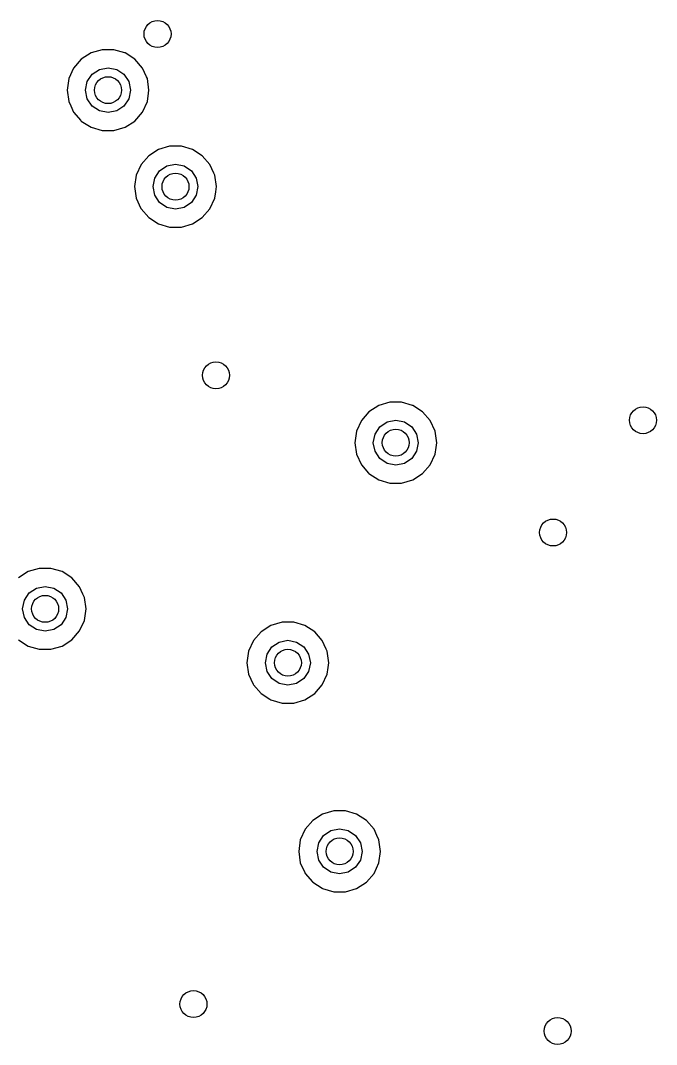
# Model space of a CAD drawing. Extents: x 100.3 to 185, y -144.7 to -85.3.
# Drawn here: x 138.83 to 145.9, y -105.2 to -93.8 of the extents above; entities that cross this region are included whole.
import ezdxf

# ---------------------------------------------------------------- set-up
doc = ezdxf.new("R2010")
doc.units = 0
doc.layers.add('BLACK', color=7, linetype='CONTINUOUS')

msp = doc.modelspace()

# ---------------------------------------------------------------- linework, layer by layer
at = {"layer": 'BLACK', "linetype": 'CONTINUOUS'}
for p, q in [((139.611, -94.1615), (139.502, -94.2315)), ((139.735, -94.125), (139.611, -94.1615)), ((139.611, -94.1615), (139.611, -94.1615)), ((139.865, -94.125), (139.735, -94.125)), ((139.735, -94.125), (139.735, -94.125)), ((139.987, -94.1609), (139.865, -94.125)), ((139.865, -94.125), (139.865, -94.125)), ((139.989, -94.1615), (139.987, -94.1609)), ((140.098, -94.2315), (139.989, -94.1615)), ((139.989, -94.1615), (139.989, -94.1615)), ((139.989, -94.1615), (139.989, -94.1615)), ((139.502, -94.2315), (139.417, -94.3294)), ((140.183, -94.3294), (140.098, -94.2315)), ((140.098, -94.2315), (140.098, -94.2315)), ((140.098, -94.2315), (140.098, -94.2315)), ((139.417, -94.3294), (139.363, -94.4473)), ((139.623, -94.3987), (139.704, -94.3445)), ((139.704, -94.3445), (139.8, -94.3255)), ((139.8, -94.3255), (139.896, -94.3445)), ((139.896, -94.3445), (139.977, -94.3987)), ((140.228, -94.4282), (140.183, -94.3294)), ((139.363, -94.4473), (139.345, -94.5755)), ((139.55, -94.5755), (139.569, -94.4798)), ((139.569, -94.4798), (139.623, -94.3987)), ((139.977, -94.3987), (140.031, -94.4798)), ((140.031, -94.4798), (140.05, -94.5755)), ((140.237, -94.4473), (140.228, -94.4282)), ((140.255, -94.5755), (140.237, -94.4473)), ((139.345, -94.5755), (139.345, -94.5755)), ((139.345, -94.5755), (139.363, -94.7037)), ((139.569, -94.6712), (139.55, -94.5755)), ((140.05, -94.5755), (140.031, -94.6712)), ((140.237, -94.7037), (140.25, -94.6079)), ((140.25, -94.6079), (140.255, -94.5755)), ((140.255, -94.5755), (140.255, -94.5755)), ((139.363, -94.7037), (139.385, -94.7505)), ((139.623, -94.7523), (139.569, -94.6712)), ((140.031, -94.6712), (139.977, -94.7523)), ((140.183, -94.8216), (140.237, -94.7037)), ((139.385, -94.7505), (139.417, -94.8216)), ((139.417, -94.8216), (139.496, -94.9131)), ((139.704, -94.8065), (139.623, -94.7523)), ((139.8, -94.8255), (139.704, -94.8065)), ((139.896, -94.8065), (139.8, -94.8255)), ((139.977, -94.7523), (139.896, -94.8065)), ((140.098, -94.9195), (140.183, -94.8216)), ((139.496, -94.9131), (139.502, -94.9195)), ((139.502, -94.9195), (139.611, -94.9895)), ((139.989, -94.9895), (140.098, -94.9195)), ((139.611, -94.9895), (139.611, -94.9895)), ((139.611, -94.9895), (139.735, -95.026)), ((139.735, -95.026), (139.735, -95.026)), ((139.735, -95.026), (139.865, -95.026)), ((139.865, -95.026), (139.989, -94.9895)), ((139.865, -95.026), (139.865, -95.026)), ((140.361, -95.236), (140.252, -95.306)), ((140.485, -95.1995), (140.361, -95.236)), ((140.361, -95.236), (140.361, -95.236)), ((140.615, -95.1995), (140.485, -95.1995)), ((140.485, -95.1995), (140.485, -95.1995)), ((140.739, -95.236), (140.615, -95.1995)), ((140.615, -95.1995), (140.615, -95.1995)), ((140.848, -95.306), (140.739, -95.236)), ((140.739, -95.236), (140.739, -95.236)), ((140.739, -95.236), (140.739, -95.236)), ((140.739, -95.236), (140.739, -95.236)), ((140.167, -95.4039), (140.113, -95.5218)), ((140.252, -95.306), (140.167, -95.4039)), ((140.454, -95.419), (140.55, -95.4)), ((140.55, -95.4), (140.646, -95.419)), ((140.933, -95.4039), (140.848, -95.306)), ((140.848, -95.306), (140.848, -95.306)), ((140.848, -95.306), (140.848, -95.306)), ((140.977, -95.5), (140.933, -95.4039)), ((140.113, -95.5218), (140.095, -95.65)), ((140.319, -95.5543), (140.373, -95.4732)), ((140.373, -95.4732), (140.454, -95.419)), ((140.646, -95.419), (140.727, -95.4732)), ((140.727, -95.4732), (140.781, -95.5543)), ((140.977, -95.5011), (140.977, -95.5)), ((140.987, -95.5218), (140.977, -95.5011)), ((141.005, -95.65), (140.987, -95.5218)), ((140.3, -95.65), (140.319, -95.5543)), ((140.781, -95.5543), (140.8, -95.65)), ((140.095, -95.65), (140.095, -95.65)), ((140.095, -95.65), (140.113, -95.7782)), ((140.319, -95.7457), (140.3, -95.65)), ((140.373, -95.8268), (140.319, -95.7457)), ((140.781, -95.7457), (140.727, -95.8268)), ((140.8, -95.65), (140.781, -95.7457)), ((140.987, -95.7782), (140.997, -95.7084)), ((140.997, -95.7084), (141.005, -95.65)), ((141.005, -95.65), (141.005, -95.65)), ((140.113, -95.7782), (140.165, -95.8919)), ((140.454, -95.881), (140.373, -95.8268)), ((140.727, -95.8268), (140.646, -95.881)), ((140.933, -95.8961), (140.987, -95.7782)), ((140.165, -95.8919), (140.167, -95.8961)), ((140.167, -95.8961), (140.252, -95.994)), ((140.55, -95.9), (140.454, -95.881)), ((140.646, -95.881), (140.55, -95.9)), ((140.848, -95.994), (140.933, -95.8961)), ((140.252, -95.994), (140.252, -95.994)), ((140.252, -95.994), (140.361, -96.0639)), ((140.361, -96.0639), (140.361, -96.064)), ((140.361, -96.064), (140.485, -96.1005)), ((140.485, -96.1005), (140.485, -96.1005)), ((140.485, -96.1005), (140.615, -96.1005)), ((140.615, -96.1005), (140.739, -96.064)), ((140.615, -96.1005), (140.615, -96.1005)), ((140.739, -96.064), (140.848, -95.994)), ((142.811, -98.086), (142.702, -98.156)), ((142.935, -98.0495), (142.811, -98.086)), ((142.811, -98.086), (142.811, -98.086)), ((143.065, -98.0495), (142.935, -98.0495)), ((142.935, -98.0495), (142.935, -98.0495)), ((143.187, -98.0855), (143.065, -98.0495)), ((143.065, -98.0495), (143.065, -98.0495)), ((143.189, -98.086), (143.187, -98.0855)), ((143.298, -98.156), (143.189, -98.086)), ((143.189, -98.086), (143.189, -98.086)), ((143.189, -98.086), (143.189, -98.086)), ((142.617, -98.2539), (142.563, -98.3718)), ((142.702, -98.156), (142.617, -98.2539)), ((142.904, -98.269), (143, -98.25)), ((143, -98.25), (143.096, -98.269)), ((143.383, -98.2539), (143.298, -98.156)), ((143.298, -98.156), (143.298, -98.156)), ((143.298, -98.156), (143.298, -98.156)), ((143.437, -98.3718), (143.383, -98.2539)), ((142.563, -98.3718), (142.545, -98.5)), ((142.769, -98.4043), (142.823, -98.3232)), ((142.823, -98.3232), (142.904, -98.269)), ((143.096, -98.269), (143.177, -98.3232)), ((143.177, -98.3232), (143.231, -98.4043)), ((143.455, -98.5), (143.437, -98.3718)), ((142.75, -98.5), (142.769, -98.4043)), ((143.231, -98.4043), (143.25, -98.5)), ((142.545, -98.5), (142.545, -98.5)), ((142.545, -98.5), (142.563, -98.6282)), ((142.769, -98.5957), (142.75, -98.5)), ((142.823, -98.6768), (142.769, -98.5957)), ((143.231, -98.5957), (143.177, -98.6768)), ((143.25, -98.5), (143.231, -98.5957)), ((143.437, -98.6282), (143.448, -98.553)), ((143.448, -98.553), (143.455, -98.5)), ((143.455, -98.5), (143.455, -98.5)), ((142.563, -98.6282), (142.617, -98.7461)), ((142.904, -98.731), (142.823, -98.6768)), ((143.177, -98.6768), (143.096, -98.731)), ((143.383, -98.7461), (143.437, -98.6282)), ((142.617, -98.7461), (142.617, -98.7461)), ((142.617, -98.7461), (142.698, -98.8389)), ((143, -98.75), (142.904, -98.731)), ((143.096, -98.731), (143, -98.75)), ((143.298, -98.844), (143.383, -98.7461)), ((142.698, -98.8389), (142.702, -98.844)), ((142.702, -98.844), (142.811, -98.914)), ((142.811, -98.914), (142.811, -98.914)), ((142.811, -98.914), (142.935, -98.9505)), ((142.935, -98.9505), (142.935, -98.9505)), ((142.935, -98.9505), (143.065, -98.9505)), ((143.065, -98.9505), (143.189, -98.914)), ((143.065, -98.9505), (143.065, -98.9505)), ((143.189, -98.914), (143.298, -98.844)), ((138.911, -99.936), (138.802, -100.006)), ((139.035, -99.8995), (138.911, -99.936)), ((138.911, -99.936), (138.911, -99.936)), ((139.165, -99.8995), (139.035, -99.8995)), ((139.035, -99.8995), (139.035, -99.8995)), ((139.289, -99.936), (139.165, -99.8995)), ((139.165, -99.8995), (139.165, -99.8995)), ((139.398, -100.006), (139.289, -99.936)), ((139.289, -99.936), (139.289, -99.936)), ((139.289, -99.936), (139.289, -99.936)), ((139.289, -99.936), (139.289, -99.936)), ((139.483, -100.104), (139.398, -100.006)), ((139.398, -100.006), (139.398, -100.006)), ((139.398, -100.006), (139.398, -100.006)), ((138.869, -100.254), (138.923, -100.173)), ((138.923, -100.173), (139.004, -100.119)), ((139.004, -100.119), (139.1, -100.1)), ((139.1, -100.1), (139.196, -100.119)), ((139.196, -100.119), (139.277, -100.173)), ((139.277, -100.173), (139.331, -100.254)), ((139.52, -100.186), (139.483, -100.104)), ((139.537, -100.222), (139.52, -100.186)), ((138.85, -100.35), (138.869, -100.254)), ((139.331, -100.254), (139.35, -100.35)), ((139.555, -100.348), (139.537, -100.222)), ((138.869, -100.446), (138.85, -100.35)), ((139.35, -100.35), (139.331, -100.446)), ((139.537, -100.478), (139.555, -100.35)), ((139.555, -100.35), (139.555, -100.348)), ((138.923, -100.527), (138.869, -100.446)), ((139.004, -100.581), (138.923, -100.527)), ((139.277, -100.527), (139.196, -100.581)), ((139.331, -100.446), (139.277, -100.527)), ((139.483, -100.596), (139.537, -100.478)), ((141.611, -100.536), (141.502, -100.606)), ((141.735, -100.499), (141.611, -100.536)), ((141.611, -100.536), (141.611, -100.536)), ((141.865, -100.499), (141.735, -100.499)), ((141.735, -100.499), (141.735, -100.499)), ((141.989, -100.536), (141.865, -100.499)), ((141.865, -100.499), (141.865, -100.499)), ((142.098, -100.606), (141.989, -100.536)), ((141.989, -100.536), (141.989, -100.536)), ((141.989, -100.536), (141.989, -100.536)), ((141.989, -100.536), (141.989, -100.536)), ((139.1, -100.6), (139.004, -100.581)), ((139.196, -100.581), (139.1, -100.6)), ((139.398, -100.694), (139.483, -100.596)), ((141.502, -100.606), (141.417, -100.704)), ((142.183, -100.704), (142.098, -100.606)), ((142.098, -100.606), (142.098, -100.606)), ((142.098, -100.606), (142.098, -100.606)), ((138.802, -100.694), (138.911, -100.764)), ((138.911, -100.764), (138.911, -100.764)), ((138.911, -100.764), (139.035, -100.8)), ((139.165, -100.8), (139.289, -100.764)), ((139.289, -100.764), (139.398, -100.694)), ((141.417, -100.704), (141.363, -100.822)), ((141.569, -100.854), (141.623, -100.773)), ((141.623, -100.773), (141.704, -100.719)), ((141.704, -100.719), (141.8, -100.7)), ((141.8, -100.7), (141.896, -100.719)), ((141.896, -100.719), (141.977, -100.773)), ((141.977, -100.773), (142.031, -100.854)), ((142.227, -100.799), (142.183, -100.704)), ((139.035, -100.8), (139.035, -100.8)), ((139.035, -100.8), (139.165, -100.8)), ((139.165, -100.8), (139.165, -100.8)), ((141.363, -100.822), (141.345, -100.95)), ((141.55, -100.95), (141.569, -100.854)), ((142.031, -100.854), (142.05, -100.95)), ((142.237, -100.822), (142.227, -100.799)), ((142.255, -100.95), (142.237, -100.822)), ((141.345, -100.95), (141.345, -100.95)), ((141.345, -100.95), (141.363, -101.078)), ((141.569, -101.046), (141.55, -100.95)), ((142.05, -100.95), (142.031, -101.046)), ((142.237, -101.078), (142.247, -101.004)), ((142.247, -101.004), (142.255, -100.95)), ((142.255, -100.95), (142.255, -100.95)), ((141.363, -101.078), (141.413, -101.187)), ((141.623, -101.127), (141.569, -101.046)), ((142.031, -101.046), (141.977, -101.127)), ((142.183, -101.196), (142.237, -101.078)), ((141.413, -101.187), (141.417, -101.196)), ((141.417, -101.196), (141.502, -101.294)), ((141.704, -101.181), (141.623, -101.127)), ((141.8, -101.2), (141.704, -101.181)), ((141.896, -101.181), (141.8, -101.2)), ((141.977, -101.127), (141.896, -101.181)), ((142.098, -101.294), (142.183, -101.196)), ((141.502, -101.294), (141.502, -101.294)), ((141.502, -101.294), (141.599, -101.356)), ((141.989, -101.364), (142.098, -101.294)), ((141.599, -101.356), (141.611, -101.364)), ((141.611, -101.364), (141.735, -101.4)), ((141.735, -101.4), (141.735, -101.4)), ((141.735, -101.4), (141.865, -101.4)), ((141.865, -101.4), (141.989, -101.364)), ((141.865, -101.4), (141.865, -101.4)), ((142.31, -102.599), (142.186, -102.636)), ((142.44, -102.599), (142.31, -102.599)), ((142.31, -102.599), (142.31, -102.599)), ((142.564, -102.636), (142.44, -102.599)), ((142.44, -102.599), (142.44, -102.599)), ((142.077, -102.706), (141.992, -102.804)), ((142.186, -102.636), (142.077, -102.706)), ((142.186, -102.636), (142.186, -102.636)), ((142.673, -102.706), (142.564, -102.636)), ((142.564, -102.636), (142.564, -102.636)), ((142.564, -102.636), (142.564, -102.636)), ((142.564, -102.636), (142.564, -102.636)), ((142.758, -102.804), (142.673, -102.706)), ((142.673, -102.706), (142.673, -102.706)), ((142.673, -102.706), (142.673, -102.706)), ((141.992, -102.804), (141.938, -102.922)), ((142.198, -102.873), (142.279, -102.819)), ((142.279, -102.819), (142.375, -102.8)), ((142.375, -102.8), (142.471, -102.819)), ((142.471, -102.819), (142.552, -102.873)), ((142.79, -102.873), (142.758, -102.804)), ((141.938, -102.922), (141.92, -103.05)), ((142.144, -102.954), (142.198, -102.873)), ((142.552, -102.873), (142.606, -102.954)), ((142.812, -102.922), (142.79, -102.873)), ((142.823, -102.999), (142.812, -102.922)), ((141.92, -103.05), (141.92, -103.05)), ((141.92, -103.05), (141.938, -103.178)), ((142.125, -103.05), (142.144, -102.954)), ((142.144, -103.146), (142.125, -103.05)), ((142.606, -102.954), (142.625, -103.05)), ((142.625, -103.05), (142.606, -103.146)), ((142.812, -103.178), (142.83, -103.05)), ((142.83, -103.05), (142.823, -102.999)), ((142.198, -103.227), (142.144, -103.146)), ((142.606, -103.146), (142.552, -103.227)), ((141.938, -103.178), (141.987, -103.285)), ((142.279, -103.281), (142.198, -103.227)), ((142.375, -103.3), (142.279, -103.281)), ((142.471, -103.281), (142.375, -103.3)), ((142.552, -103.227), (142.471, -103.281)), ((142.758, -103.296), (142.812, -103.178)), ((141.987, -103.285), (141.992, -103.296)), ((141.992, -103.296), (142.073, -103.389)), ((142.073, -103.389), (142.077, -103.394)), ((142.077, -103.394), (142.181, -103.461)), ((142.564, -103.464), (142.673, -103.394)), ((142.673, -103.394), (142.758, -103.296)), ((142.181, -103.461), (142.186, -103.464)), ((142.186, -103.464), (142.31, -103.501)), ((142.31, -103.501), (142.31, -103.501)), ((142.31, -103.501), (142.44, -103.501)), ((142.44, -103.501), (142.564, -103.464)), ((142.44, -103.501), (142.44, -103.501))]:
    msp.add_line(p, q, dxfattribs=at)
at = {"layer": 'BLACK'}
for centre in [(140.35, -93.95), (139.8, -94.5755), (140.55, -95.65), (141, -97.75), (145.75, -98.25), (143, -98.5), (144.75, -99.5), (139.1, -100.35), (141.8, -100.95), (142.375, -103.05), (140.75, -104.75), (144.8, -105.05)]:
    msp.add_circle(centre, 0.15, dxfattribs=at)

doc.saveas('drawing.dxf')
